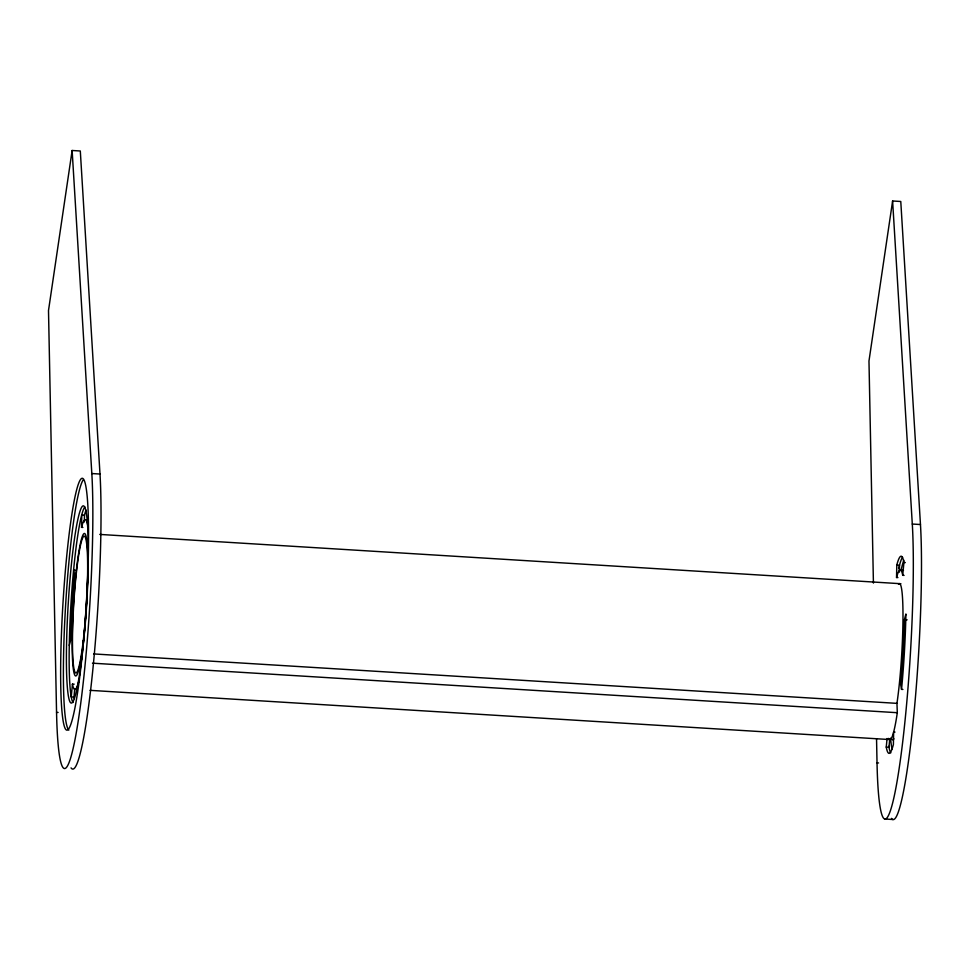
<?xml version="1.0" encoding="UTF-8"?>
<svg xmlns="http://www.w3.org/2000/svg" width="970" height="970" viewBox="0 0 970 970"><rect width="100%" height="100%" fill="white"/><g stroke="black" fill="none" stroke-linecap="round" stroke-linejoin="round"><path stroke-width="1.45" d="M82.886 527.438L81.528 527.353L81.759 514.9L84.487 515.07A98.734 9.118 -86.5 0 1 86.039 510.099M84.354 521.981L84.487 515.07M897.917 577.599L896.547 577.514L896.789 565.061A98.734 9.118 -86.5 0 1 903.931 562.491L905.301 562.576M899.384 572.142L899.505 565.219L896.789 565.061M79.128 681.898L78.618 681.874A85.02 7.857 -86.5 0 1 72.459 684.08L71.234 696.896L73.962 697.066A98.734 9.118 -86.5 0 0 74.278 698.618M73.962 697.066L74.775 688.518M889.793 738.679L888.981 747.215L886.253 747.058L887.077 738.51M896.547 577.514A85.02 7.857 -86.5 0 1 902.706 575.307L903.931 562.491M72.132 150.495L48.5 310.533L56.551 712.368A164.56 15.205 -86.5 0 0 78.909 716.406A164.56 15.205 -86.5 0 0 91.823 473.542L72.132 150.495L80.304 150.993L99.995 474.039A164.56 15.205 -86.5 0 1 93.156 666.414A164.56 15.205 -86.5 0 1 71.04 767.876M891.503 818.365A164.56 15.205 -86.5 0 0 913.631 716.915A164.56 15.205 -86.5 0 0 920.469 524.54L900.778 201.493L892.606 200.984L868.974 361.022L873.424 583.091M69.258 645.402L70.761 639.739A85.02 7.857 -86.5 0 1 74.52 574.822L73.623 570.02L75.151 570.105M901.542 689.367L900.645 684.565A85.02 7.857 -86.5 0 0 904.404 619.648L905.907 613.986A98.734 9.118 -86.5 0 1 901.542 689.367L902.9 689.452M91.823 473.542L99.995 474.039M892.606 200.984L912.297 524.03L920.469 524.54M87.858 525.158L87.688 525.146A85.02 7.857 -86.5 0 0 81.528 527.353M902.706 575.307L904.064 575.392M99.777 534.421L900.9 583.722M904.404 619.648L907.132 619.818M93.617 653.926L896.947 703.359L897.311 712.707A85.02 7.857 -86.5 0 1 888.641 738.376M92.477 663.177L897.311 712.707M894.995 732.107L893.637 732.023L893.406 744.487A98.734 9.118 -86.5 0 1 886.253 747.058M72.459 684.08L74.156 684.177M89.992 690.337L890.181 739.589M56.551 712.368L58.091 712.453M876.54 738.691L877.025 762.856L878.553 762.953M884.822 819.007L892.994 819.504M898.487 584.267A71.307 6.584 -86.5 0 1 902.949 622A71.307 6.584 -86.5 0 1 896.947 703.359M912.297 524.03A164.56 15.205 -86.5 0 1 899.384 766.906A164.56 15.205 -86.5 0 1 877.025 762.856M892.048 749.034A98.734 9.118 -86.5 0 1 890.557 738.17M900.997 570.615A98.734 9.118 -86.5 0 1 903.858 560.236M901.918 570.809A85.02 7.857 -86.5 0 1 903.494 570.251M893.928 738.764A85.02 7.857 -86.5 0 1 891.442 738.691M890.799 752.841A98.734 9.118 -86.5 0 1 888.811 746.294M898.669 568.626A98.734 9.118 -86.5 0 1 902.561 557.265M68.87 730.07A126.161 11.664 -86.5 0 1 65.414 608.723A126.161 11.664 -86.5 0 1 83.359 479.701M85.833 616.823A71.307 6.584 -86.5 0 1 72.786 663.65A71.307 6.584 -86.5 0 1 80.255 544.218A71.307 6.584 -86.5 0 1 87.203 594.865M86.815 602.188A71.307 6.584 -86.5 0 1 86.245 611.076M73.053 702.51A98.734 9.118 -86.5 0 1 70.871 605.522A98.734 9.118 -86.5 0 1 84.814 506.934M77.115 689.464A85.02 7.857 -86.5 0 1 76.751 689.088M87.3 520.211A85.02 7.857 -86.5 0 1 87.7 519.968M80.013 674.659A126.161 11.664 -86.5 0 0 83.093 478.646A126.161 11.664 -86.5 0 0 60.746 659.515A126.161 11.664 -86.5 0 0 80.013 674.659M81.565 659.527A98.734 9.118 -86.5 0 0 83.978 506.134A98.734 9.118 -86.5 0 0 66.493 647.681A98.734 9.118 -86.5 0 0 81.565 659.527M83.226 641.024A68.567 6.341 -86.5 0 0 84.487 536.216A68.567 6.341 -86.5 0 0 72.507 636.587A68.567 6.341 -86.5 0 0 83.226 641.024"/></g></svg>
